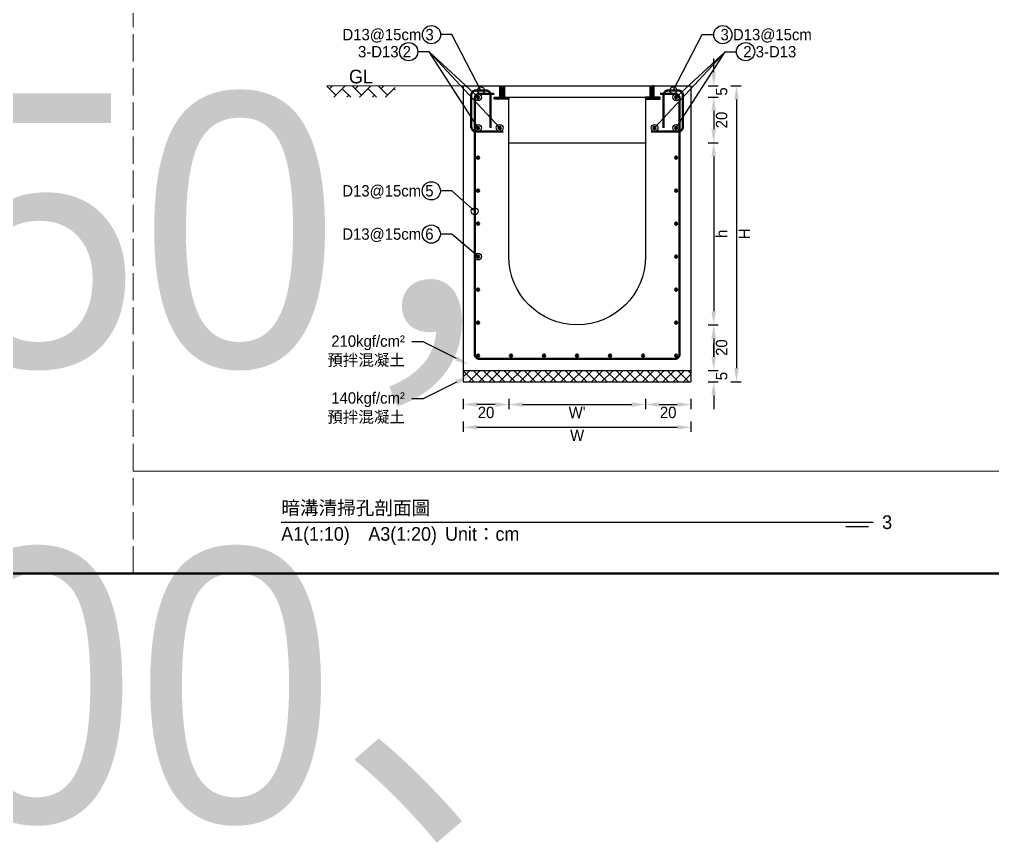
# Model space of a CAD drawing. Extents: x -7340 to 3675, y -3342 to 777.
# Drawn here: x -1710 to -1282.5, y -622.6 to -263.6 of the extents above; entities that cross this region are included whole.
import ezdxf
from ezdxf import colors
from ezdxf.entities.mleader import LeaderData, LeaderLine
from ezdxf.math import Vec2, Vec3

# ---------------------------------------------------------------- set-up
doc = ezdxf.new("R2010")
doc.units = 0
doc.header["$MEASUREMENT"] = 0
doc.linetypes.add('ACAD_ISO02W100', pattern=[15, 12, -3])
for name, color, linetype, lineweight in [('一、3.基本-變更', 1, 'Continuous', 50), ('二、2.繪圖-施作項目', 181, 'Continuous', 30), ('二、4.繪圖-設計鋪面', 40, 'Continuous', 20), ('二、5.繪圖-鋼筋', 60, 'Continuous', 50), ('二、6.繪圖-其他施作項目', 35, 'Continuous', 30)]:
    doc.layers.add(name, color=color, linetype=linetype, lineweight=lineweight)
doc.layers.add('一、4.基本-隱藏', color=9, linetype='ACAD_ISO02W100', lineweight=20, plot=False)
doc.layers.add('三、3.文字-註解文字', color=2, linetype='Continuous')
doc.styles.add('次圖名(詳圖)', font='MS PGothic.ttf', dxfattribs={"height": 6})
doc.styles.add('註解文字(詳圖)', font='MS PGothic.ttf', dxfattribs={"height": 5})
doc.dimstyles.new('註解文字(詳圖)', dxfattribs={"dimtxt": 5, "dimasz": 6, "dimexe": 2, "dimexo": 5, "dimgap": 1, "dimtad": 2, "dimzin": 0, "dimdsep": 46, "dimtxsty": '註解文字(詳圖)', "dimcen": 0.1, "dimclrd": 144, "dimclre": 144, "dimclrt": 256, "dimadec": 0, "dimazin": 0, "dimtfac": 1, "dimtofl": 0, "dimtmove": 0, "dimatfit": 3, "dimfxlon": 1, "dimtolj": 1, "dimtzin": 0, "dimlwd": -1, "dimlwe": -1, "dimarcsym": 1})

# ---------------------------------------------------------------- blocks, each defined once
blk = doc.blocks.new('_Small')
at = {"color": 0, "linetype": 'ByBlock', "lineweight": -2}
blk.add_circle((0, 0), 0.25, dxfattribs=at)
blk = doc.blocks.new('*D115')
at = {"layer": 'Defpoints', "color": 0, "transparency": 16777216}
for p in [(-1515, -297.75), (-1495, -297.75), (-1515, -432.75)]:
    blk.add_point(p, dxfattribs=at)
at = {"layer": '三、3.文字-註解文字', "color": 144, "transparency": 16777216}
for p, q in [((-1515, -430.25), (-1515, -434.75)), ((-1495, -430.25), (-1495, -434.75)), ((-1501, -432.75), (-1509, -432.75))]:
    blk.add_line(p, q, dxfattribs=at)
for points in [[(-1509, -431.75), (-1509, -433.75), (-1515, -432.75)], [(-1501, -431.75), (-1501, -433.75), (-1495, -432.75)]]:
    blk.add_solid(points, dxfattribs=at)
at = {"layer": '三、3.文字-註解文字', "transparency": 16777216, "insert": (-1505, -436.25), "char_height": 5, "attachment_point": 5, "style": '註解文字(詳圖)'}
blk.add_mtext('\\A1;20', dxfattribs=at)
blk = doc.blocks.new('*D116')
at = {"layer": 'Defpoints', "color": 0, "transparency": 16777216}
for p in [(-1495, -297.75), (-1435, -297.75), (-1435, -432.75)]:
    blk.add_point(p, dxfattribs=at)
at = {"layer": '三、3.文字-註解文字', "color": 144, "transparency": 16777216}
for p, q in [((-1495, -430.25), (-1495, -434.75)), ((-1435, -430.25), (-1435, -434.75)), ((-1489, -432.75), (-1441, -432.75))]:
    blk.add_line(p, q, dxfattribs=at)
for points in [[(-1489, -431.75), (-1489, -433.75), (-1495, -432.75)], [(-1441, -431.75), (-1441, -433.75), (-1435, -432.75)]]:
    blk.add_solid(points, dxfattribs=at)
at = {"layer": '三、3.文字-註解文字', "transparency": 16777216, "insert": (-1465, -436.25), "char_height": 5, "attachment_point": 5, "style": '註解文字(詳圖)'}
blk.add_mtext("\\A1;W'", dxfattribs=at)
blk = doc.blocks.new('*D117')
at = {"layer": 'Defpoints', "color": 0, "transparency": 16777216}
for p in [(-1435, -297.75), (-1415, -297.75), (-1415, -432.75)]:
    blk.add_point(p, dxfattribs=at)
at = {"layer": '三、3.文字-註解文字', "color": 144, "transparency": 16777216}
for p, q in [((-1435, -430.25), (-1435, -434.75)), ((-1415, -430.25), (-1415, -434.75)), ((-1429, -432.75), (-1421, -432.75))]:
    blk.add_line(p, q, dxfattribs=at)
for points in [[(-1429, -431.75), (-1429, -433.75), (-1435, -432.75)], [(-1421, -431.75), (-1421, -433.75), (-1415, -432.75)]]:
    blk.add_solid(points, dxfattribs=at)
at = {"layer": '三、3.文字-註解文字', "transparency": 16777216, "insert": (-1425, -436.25), "char_height": 5, "attachment_point": 5, "style": '註解文字(詳圖)'}
blk.add_mtext('\\A1;20', dxfattribs=at)
blk = doc.blocks.new('*D108')
at = {"layer": 'Defpoints', "color": 0, "transparency": 16777216}
for p in [(-1515, -422.75), (-1415, -422.75), (-1415, -442.75)]:
    blk.add_point(p, dxfattribs=at)
at = {"layer": '三、3.文字-註解文字', "color": 144, "transparency": 16777216}
for p, q in [((-1515, -440.25), (-1515, -444.75)), ((-1415, -440.25), (-1415, -444.75)), ((-1509, -442.75), (-1421, -442.75))]:
    blk.add_line(p, q, dxfattribs=at)
for points in [[(-1509, -441.75), (-1509, -443.75), (-1515, -442.75)], [(-1421, -441.75), (-1421, -443.75), (-1415, -442.75)]]:
    blk.add_solid(points, dxfattribs=at)
at = {"layer": '三、3.文字-註解文字', "transparency": 16777216, "insert": (-1465, -446.25), "char_height": 5, "attachment_point": 5, "style": '註解文字(詳圖)'}
blk.add_mtext('\\A1;W', dxfattribs=at)
blk = doc.blocks.new('*D109')
at = {"layer": 'Defpoints', "color": 0, "transparency": 16777216}
for p in [(-1435, -317.75), (-1465, -397.75), (-1405, -397.75)]:
    blk.add_point(p, dxfattribs=at)
at = {"layer": '三、3.文字-註解文字', "color": 144, "transparency": 16777216}
for p, q in [((-1407.5, -317.75), (-1403, -317.75)), ((-1405, -323.75), (-1405, -391.75)), ((-1407.5, -397.75), (-1403, -397.75))]:
    blk.add_line(p, q, dxfattribs=at)
for points in [[(-1406, -323.75), (-1404, -323.75), (-1405, -317.75)], [(-1406, -391.75), (-1404, -391.75), (-1405, -397.75)]]:
    blk.add_solid(points, dxfattribs=at)
at = {"layer": '三、3.文字-註解文字', "transparency": 16777216, "insert": (-1401.5, -357.75), "char_height": 5, "attachment_point": 5, "rotation": 90, "style": '註解文字(詳圖)'}
blk.add_mtext('\\A1;h', dxfattribs=at)
blk = doc.blocks.new('*D110')
at = {"layer": 'Defpoints', "color": 0, "transparency": 16777216}
for p in [(-1465, -397.75), (-1415, -417.75), (-1405, -417.75)]:
    blk.add_point(p, dxfattribs=at)
at = {"layer": '三、3.文字-註解文字', "color": 144, "transparency": 16777216}
for p, q in [((-1407.5, -397.75), (-1403, -397.75)), ((-1405, -403.75), (-1405, -411.75)), ((-1407.5, -417.75), (-1403, -417.75))]:
    blk.add_line(p, q, dxfattribs=at)
for points in [[(-1406, -403.75), (-1404, -403.75), (-1405, -397.75)], [(-1406, -411.75), (-1404, -411.75), (-1405, -417.75)]]:
    blk.add_solid(points, dxfattribs=at)
at = {"layer": '三、3.文字-註解文字', "transparency": 16777216, "insert": (-1401.5, -407.75), "char_height": 5, "attachment_point": 5, "rotation": 90, "style": '註解文字(詳圖)'}
blk.add_mtext('\\A1;20', dxfattribs=at)
blk = doc.blocks.new('*D111')
at = {"layer": 'Defpoints', "color": 0, "transparency": 16777216}
for p in [(-1415, -417.75), (-1415, -422.75), (-1405, -422.75)]:
    blk.add_point(p, dxfattribs=at)
at = {"layer": '三、3.文字-註解文字', "color": 144, "transparency": 16777216}
for p, q in [((-1405, -411.75), (-1405, -405.75)), ((-1407.5, -417.75), (-1403, -417.75)), ((-1407.5, -422.75), (-1403, -422.75)), ((-1405, -428.75), (-1405, -434.75))]:
    blk.add_line(p, q, dxfattribs=at)
for points in [[(-1406, -411.75), (-1404, -411.75), (-1405, -417.75)], [(-1406, -428.75), (-1404, -428.75), (-1405, -422.75)]]:
    blk.add_solid(points, dxfattribs=at)
at = {"layer": '三、3.文字-註解文字', "transparency": 16777216, "insert": (-1401.5, -420.25), "char_height": 5, "attachment_point": 5, "rotation": 90, "style": '註解文字(詳圖)'}
blk.add_mtext('\\A1;5', dxfattribs=at)
blk = doc.blocks.new('*D112')
at = {"layer": 'Defpoints', "color": 0, "transparency": 16777216}
for p in [(-1415, -292.75), (-1415, -422.75), (-1395, -422.75)]:
    blk.add_point(p, dxfattribs=at)
at = {"layer": '三、3.文字-註解文字', "color": 144, "transparency": 16777216}
for p, q in [((-1397.5, -292.75), (-1393, -292.75)), ((-1395, -298.75), (-1395, -416.75)), ((-1397.5, -422.75), (-1393, -422.75))]:
    blk.add_line(p, q, dxfattribs=at)
for points in [[(-1396, -298.75), (-1394, -298.75), (-1395, -292.75)], [(-1396, -416.75), (-1394, -416.75), (-1395, -422.75)]]:
    blk.add_solid(points, dxfattribs=at)
at = {"layer": '三、3.文字-註解文字', "transparency": 16777216, "insert": (-1391.5, -357.75), "char_height": 5, "attachment_point": 5, "rotation": 90, "style": '註解文字(詳圖)'}
blk.add_mtext('\\A1;H', dxfattribs=at)
blk = doc.blocks.new('*D113')
at = {"layer": 'Defpoints', "color": 0, "transparency": 16777216}
for p in [(-1415, -292.75), (-1415, -297.75), (-1405, -297.75)]:
    blk.add_point(p, dxfattribs=at)
at = {"layer": '三、3.文字-註解文字', "color": 144, "transparency": 16777216}
for p, q in [((-1405, -286.75), (-1405, -280.75)), ((-1407.5, -292.75), (-1403, -292.75)), ((-1407.5, -297.75), (-1403, -297.75)), ((-1405, -303.75), (-1405, -309.75))]:
    blk.add_line(p, q, dxfattribs=at)
for points in [[(-1406, -286.75), (-1404, -286.75), (-1405, -292.75)], [(-1406, -303.75), (-1404, -303.75), (-1405, -297.75)]]:
    blk.add_solid(points, dxfattribs=at)
at = {"layer": '三、3.文字-註解文字', "transparency": 16777216, "insert": (-1401.5, -295.25), "char_height": 5, "attachment_point": 5, "rotation": 90, "style": '註解文字(詳圖)'}
blk.add_mtext('\\A1;5', dxfattribs=at)
blk = doc.blocks.new('*D114')
at = {"layer": 'Defpoints', "color": 0, "transparency": 16777216}
for p in [(-1415, -297.75), (-1415, -317.75), (-1405, -317.75)]:
    blk.add_point(p, dxfattribs=at)
at = {"layer": '三、3.文字-註解文字', "color": 144, "transparency": 16777216}
for p, q in [((-1407.5, -297.75), (-1403, -297.75)), ((-1405, -303.75), (-1405, -311.75)), ((-1407.5, -317.75), (-1403, -317.75))]:
    blk.add_line(p, q, dxfattribs=at)
for points in [[(-1406, -303.75), (-1404, -303.75), (-1405, -297.75)], [(-1406, -311.75), (-1404, -311.75), (-1405, -317.75)]]:
    blk.add_solid(points, dxfattribs=at)
at = {"layer": '三、3.文字-註解文字', "transparency": 16777216, "insert": (-1401.5, -307.75), "char_height": 5, "attachment_point": 5, "rotation": 90, "style": '註解文字(詳圖)'}
blk.add_mtext('\\A1;20', dxfattribs=at)

msp = doc.modelspace()

# ---------------------------------------------------------------- hatches: boundary and pattern name
at = {"layer": '二、2.繪圖-施作項目'}
h = msp.add_hatch(dxfattribs=at)
h.set_pattern_fill('ANSI37', color=256)
h.set_pattern_definition([(45, (-2824.7632, -886.2784), (-2.245064, 2.245064), []), (135, (-2824.7632, -886.2784), (-2.245064, -2.245064), [])])
h.paths.add_polyline_path([(-1415, -422.75), (-1415, -417.75), (-1515, -417.75), (-1515, -422.75)])
at = {"layer": '二、4.繪圖-設計鋪面'}
h = msp.add_hatch(dxfattribs=at)
h.set_pattern_fill('AR-HBONE', color=256)
h.set_pattern_definition([(45, (-895, -22.5), (0, 5.656854), [12, -4]), (135, (-892.1716, -19.6716), (4e-16, 5.656854), [12, -4])])
h.paths.add_polyline_path([(-1545, -292.75), (-1575, -292.75), (-1575, -297.75), (-1545, -297.75)])
at = {"layer": '二、5.繪圖-鋼筋'}
h = msp.add_hatch(color=256, dxfattribs=at)
h.dxf.hatch_style = 1
h.paths.add_polyline_path([(-1508, -297.75, 1), (-1509, -297.75, 1)])
h = msp.add_hatch(color=256, dxfattribs=at)
h.dxf.hatch_style = 1
h.paths.add_polyline_path([(-1421, -297.75, 1), (-1422, -297.75, 1)])
h = msp.add_hatch(color=256, dxfattribs=at)
h.dxf.hatch_style = 1
h.paths.add_polyline_path([(-1508, -311.25, 1), (-1509, -311.25, 1)])
h = msp.add_hatch(color=256, dxfattribs=at)
h.dxf.hatch_style = 1
h.paths.add_polyline_path([(-1498.5, -311.25, 1), (-1499.5, -311.25, 1)])
h = msp.add_hatch(color=256, dxfattribs=at)
h.dxf.hatch_style = 1
h.paths.add_polyline_path([(-1430.5, -311.25, 1), (-1431.5, -311.25, 1)])
h = msp.add_hatch(color=256, dxfattribs=at)
h.dxf.hatch_style = 1
h.paths.add_polyline_path([(-1421, -311.25, 1), (-1422, -311.25, 1)])
h = msp.add_hatch(color=256, dxfattribs=at)
h.dxf.hatch_style = 1
h.paths.add_polyline_path([(-1508, -324.25, 1), (-1509, -324.25, 1)])
h = msp.add_hatch(color=256, dxfattribs=at)
h.dxf.hatch_style = 1
h.paths.add_polyline_path([(-1421, -324.25, 1), (-1422, -324.25, 1)])
h = msp.add_hatch(color=256, dxfattribs=at)
h.dxf.hatch_style = 1
h.paths.add_polyline_path([(-1508, -338.75, 1), (-1509, -338.75, 1)])
h = msp.add_hatch(color=256, dxfattribs=at)
h.dxf.hatch_style = 1
h.paths.add_polyline_path([(-1421, -338.75, 1), (-1422, -338.75, 1)])
h = msp.add_hatch(color=256, dxfattribs=at)
h.dxf.hatch_style = 1
h.paths.add_polyline_path([(-1508, -353.25, 1), (-1509, -353.25, 1)])
h = msp.add_hatch(color=256, dxfattribs=at)
h.dxf.hatch_style = 1
h.paths.add_polyline_path([(-1421, -353.25, 1), (-1422, -353.25, 1)])
h = msp.add_hatch(color=256, dxfattribs=at)
h.dxf.hatch_style = 1
h.paths.add_polyline_path([(-1508, -367.75, 1), (-1509, -367.75, 1)])
h = msp.add_hatch(color=256, dxfattribs=at)
h.dxf.hatch_style = 1
h.paths.add_polyline_path([(-1421, -367.75, 1), (-1422, -367.75, 1)])
h = msp.add_hatch(color=256, dxfattribs=at)
h.dxf.hatch_style = 1
h.paths.add_polyline_path([(-1508, -382.25, 1), (-1509, -382.25, 1)])
h = msp.add_hatch(color=256, dxfattribs=at)
h.dxf.hatch_style = 1
h.paths.add_polyline_path([(-1421, -382.25, 1), (-1422, -382.25, 1)])
h = msp.add_hatch(color=256, dxfattribs=at)
h.dxf.hatch_style = 1
h.paths.add_polyline_path([(-1508, -396.75, 1), (-1509, -396.75, 1)])
h = msp.add_hatch(color=256, dxfattribs=at)
h.dxf.hatch_style = 1
h.paths.add_polyline_path([(-1421, -396.75, 1), (-1422, -396.75, 1)])
h = msp.add_hatch(color=256, dxfattribs=at)
h.dxf.hatch_style = 1
h.paths.add_polyline_path([(-1508, -411.25, 1), (-1509, -411.25, 1)])
h = msp.add_hatch(color=256, dxfattribs=at)
h.dxf.hatch_style = 1
h.paths.add_polyline_path([(-1493.5, -411.25, 1), (-1494.5, -411.25, 1)])
h = msp.add_hatch(color=256, dxfattribs=at)
h.dxf.hatch_style = 1
h.paths.add_polyline_path([(-1479, -411.25, 1), (-1480, -411.25, 1)])
h = msp.add_hatch(color=256, dxfattribs=at)
h.dxf.hatch_style = 1
h.paths.add_polyline_path([(-1464.5, -411.25, 1), (-1465.5, -411.25, 1)])
h = msp.add_hatch(color=256, dxfattribs=at)
h.dxf.hatch_style = 1
h.paths.add_polyline_path([(-1450, -411.25, 1), (-1451, -411.25, 1)])
h = msp.add_hatch(color=256, dxfattribs=at)
h.dxf.hatch_style = 1
h.paths.add_polyline_path([(-1435.5, -411.25, 1), (-1436.5, -411.25, 1)])
h = msp.add_hatch(color=256, dxfattribs=at)
h.dxf.hatch_style = 1
h.paths.add_polyline_path([(-1421, -411.25, 1), (-1422, -411.25, 1)])
at = {"layer": '二、6.繪圖-其他施作項目'}
h = msp.add_hatch(dxfattribs=at)
h.set_pattern_fill('ANSI31', color=256, scale=0.1)
h.set_pattern_definition([(45, (-270.16578, -1288.21255), (-0.2245064, 0.2245064), [])])
h.paths.add_polyline_path([(-1498, -292.75), (-1498.9, -292.75), (-1498.9, -297.75), (-1501.5, -297.75), (-1501.5, -298.65), (-1495, -298.65), (-1495, -297.75), (-1498, -297.75)])
h.paths.add_polyline_path([(-1432, -297.75), (-1435, -297.75), (-1435, -298.65), (-1428.5, -298.65), (-1428.5, -297.75), (-1431.1, -297.75), (-1431.1, -292.75), (-1432, -292.75)])

# ---------------------------------------------------------------- linework, layer by layer
at = {"layer": '一、3.基本-變更'}
msp.add_lwpolyline([(-3420, 0), (0, 0), (0, -507), (-3420, -507)], close=True, dxfattribs=at)
at = {"layer": '一、4.基本-隱藏'}
for points in [[(-1660, 0), (-880, 0), (-880, -507), (-1660, -507)], [(-1660, -253.5), (-1270, -253.5), (-1270, -462), (-1660, -462)], [(-1660, -462), (-1270, -462), (-1270, -507), (-1660, -507)]]:
    msp.add_lwpolyline(points, close=True, dxfattribs=at)
msp.add_lwpolyline([(-1660, -507), (-880, -507)], dxfattribs=at)
at = {"layer": '三、3.文字-註解文字'}
for points in [[(-1595, -484.5), (-1335, -484.5)], [(-1337, -486.5), (-1347, -486.5)]]:
    msp.add_lwpolyline(points, dxfattribs=at)
for centre in [(-1529, -270.25), (-1401, -270.25), (-1539, -277.75), (-1391, -277.75), (-1529.082, -338.885), (-1529.082, -357.875)]:
    msp.add_circle(centre, 4, dxfattribs=at)
at = {"layer": '二、2.繪圖-施作項目'}
for points in [[(-1515, -292.75), (-1498.9, -292.75)], [(-1515, -292.75), (-1515, -422.75)], [(-1431.1, -292.75), (-1415, -292.75)], [(-1415, -292.75), (-1415, -422.75)], [(-1498, -297.75), (-1495, -297.75)], [(-1515, -417.75), (-1415, -417.75)], [(-1515, -422.75), (-1415, -422.75)]]:
    msp.add_lwpolyline(points, dxfattribs=at)
msp.add_lwpolyline([(-1435, -298.65), (-1435, -367.75, -1), (-1495, -367.75), (-1495, -298.65)], format="xyb", dxfattribs=at)
at = {"layer": '二、4.繪圖-設計鋪面'}
msp.add_lwpolyline([(-1515, -292.75), (-1575, -292.75)], dxfattribs=at)
at = {"layer": '二、5.繪圖-鋼筋'}
for points in [[(-1497.5, -312.75), (-1509.5, -312.75, -0.4142136), (-1511.5, -310.75), (-1511.5, -296.75, -0.4142136), (-1509.5, -294.75), (-1505, -294.75, -0.4142136), (-1503, -296.75), (-1503, -311.25)], [(-1432.5, -312.75), (-1420.5, -312.75, 0.4142136), (-1418.5, -310.75), (-1418.5, -296.75, 0.4142136), (-1420.5, -294.75), (-1425, -294.75, 0.4142136), (-1427, -296.75), (-1427, -311.25)], [(-1428.5, -296.25), (-1422, -296.25, -0.4142136), (-1420, -298.25), (-1420, -410.75, -0.4142136), (-1422, -412.75), (-1508, -412.75, -0.4142136), (-1510, -410.75), (-1510, -298.25, -0.4142136), (-1508, -296.25), (-1501.5, -296.25)]]:
    msp.add_lwpolyline(points, format="xyb", dxfattribs=at)
for centre in [(-1508.5, -297.75), (-1421.5, -297.75), (-1508.5, -311.25), (-1499, -311.25), (-1431, -311.25), (-1421.5, -311.25), (-1508.5, -324.25), (-1421.5, -324.25), (-1508.5, -338.75), (-1421.5, -338.75), (-1508.5, -353.25), (-1421.5, -353.25), (-1508.5, -367.75), (-1421.5, -367.75), (-1508.5, -382.25), (-1421.5, -382.25), (-1508.5, -396.75), (-1421.5, -396.75), (-1508.5, -411.25), (-1494, -411.25), (-1479.5, -411.25), (-1465, -411.25), (-1450.5, -411.25), (-1436, -411.25), (-1421.5, -411.25)]:
    msp.add_circle(centre, 0.5, dxfattribs=at)
at = {"layer": '二、6.繪圖-其他施作項目'}
for points in [[(-1501.5, -297.75), (-1498.9, -297.75), (-1498.9, -292.75), (-1498, -292.75), (-1498, -297.75), (-1495, -297.75), (-1495, -298.65), (-1501.5, -298.65)], [(-1431.1, -292.75), (-1432, -292.75), (-1432, -297.75), (-1435, -297.75), (-1435, -298.65), (-1428.5, -298.65), (-1428.5, -297.75), (-1431.1, -297.75)]]:
    msp.add_lwpolyline(points, close=True, dxfattribs=at)
for points in [[(-1497.5, -292.75), (-1497.5, -297.75)], [(-1497.5, -292.75), (-1432.5, -292.75)], [(-1496.9, -292.75), (-1496.9, -297.75)], [(-1433.1, -292.75), (-1433.1, -297.75)], [(-1432.5, -292.75), (-1432.5, -297.75)], [(-1497.5, -297.75), (-1432.5, -297.75)], [(-1495, -317.75), (-1435, -317.75)]]:
    msp.add_lwpolyline(points, dxfattribs=at)

# ---------------------------------------------------------------- texts
at = {"layer": '一、4.基本-隱藏', "insert": (-1710, -657), "char_height": 120, "attachment_point": 5, "style": '次圖名(詳圖)'}
msp.add_mtext_dynamic_manual_height_columns("{\\fMS PGothic|b0|i0|c128|p34;W'=50，h=100、80、60、40}", width=698.49542, gutter_width=30, heights=[0], dxfattribs=at)
at = {"layer": '三、3.文字-註解文字', "char_height": 6, "attachment_point": 4, "style": '次圖名(詳圖)'}
for s, width, insert in [('{\\fMS PGothic|b0|i0|c128|p34;暗溝}清掃孔{\\fMS PGothic|b0|i0|c128|p34;剖面圖}', 134.12151, (-1595, -478.5)), ('3', 3, (-1331, -484.5)), ('A1(1:10)\u3000A3(1:20){\\fMS PGothic|b0|i0|c128|p34;^IUnit：cm}', 136.03259, (-1595, -490.5))]:
    msp.add_mtext_dynamic_manual_height_columns(s, width=width, gutter_width=15, heights=[0], dxfattribs=dict(at, insert=insert))
at = {"layer": '二、4.繪圖-設計鋪面', "insert": (-1560, -291.75), "char_height": 6, "attachment_point": 8, "style": '註解文字(詳圖)'}
msp.add_mtext_dynamic_manual_height_columns('{\\fMS PGothic|b0|i0|c128|p34;GL}', width=10.17412, gutter_width=30, heights=[0], dxfattribs=at)

# ---------------------------------------------------------------- dimensions: what is measured, and where the dimension line sits
at = {"layer": '三、3.文字-註解文字'}
for base, p1, p2, text, picture, middle in [((-1405, -297.75), (-1415, -292.75), (-1415, -297.75), '5', '*D113', (-1401.5, -295.25)), ((-1395, -422.75), (-1415, -292.75), (-1415, -422.75), 'H', '*D112', (-1391.5, -357.75)), ((-1405, -317.75), (-1415, -297.75), (-1415, -317.75), '20', '*D114', (-1401.5, -307.75)), ((-1405, -397.75), (-1435, -317.75), (-1465, -397.75), 'h', '*D109', (-1401.5, -357.75)), ((-1405, -417.75), (-1465, -397.75), (-1415, -417.75), '20', '*D110', (-1401.5, -407.75)), ((-1405, -422.75), (-1415, -417.75), (-1415, -422.75), '5', '*D111', (-1401.5, -420.25))]:
    dim = msp.add_linear_dim(base=base, p1=p1, p2=p2, angle=90, text=text, dimstyle='註解文字(詳圖)', dxfattribs=at)
    dim.commit()
    dim.dimension.update_dxf_attribs({"geometry": picture, "text_midpoint": middle})
for base, p1, p2, text, picture, middle in [((-1515, -432.75), (-1495, -297.75), (-1515, -297.75), '20', '*D115', (-1505, -436.25)), ((-1435, -432.75), (-1495, -297.75), (-1435, -297.75), "W'", '*D116', (-1465, -436.25)), ((-1415, -432.75), (-1435, -297.75), (-1415, -297.75), '20', '*D117', (-1425, -436.25)), ((-1415, -442.75), (-1515, -422.75), (-1415, -422.75), 'W', '*D108', (-1465, -446.25))]:
    dim = msp.add_linear_dim(base=base, p1=p1, p2=p2, text=text, dimstyle='註解文字(詳圖)', dxfattribs=at)
    dim.commit()
    dim.dimension.update_dxf_attribs({"geometry": picture, "text_midpoint": middle})

# ---------------------------------------------------------------- leaders
ml = msp.add_multileader_mtext('Standard', dxfattribs=at)
ml.set_content('{\\fMS PGothic|b0|i0|c128|p34;D13}@15cm{\\fMS PGothic|b0|i0|c128|p34; }3', color=256, style='註解文字(詳圖)')
ml.set_leader_properties(color=144, linetype='ByLayer', lineweight=-1)
ml.set_arrow_properties(name='SMALL')
ml.build(insert=Vec2(0, 0))
ml.multileader.update_dxf_attribs({"dogleg_length": 5, "arrow_head_size": 6})
ctx = ml.context
ctx.base_point, ctx.char_height, ctx.arrow_head_size, ctx.landing_gap_size, ctx.plane_origin = Vec3(-1569.097, -270.25), 5, 6, 3, Vec3(-1618.932, -318.085)
ctx.text_align_type = 2
notes = []
notes.append((ctx, [(1, (1, 1, 0), (-1520, -270.25), (-1, 0), 5, [(0, [(-1507.25, -294.75)], 0, [])])]))
ctx.mtext.insert, ctx.mtext.alignment, ctx.mtext.flow_direction = Vec3(-1528, -267.736), 3, 5
ml = msp.add_multileader_mtext('Standard', dxfattribs=at)
ml.set_content('3{\\fMS PGothic|b0|i0|c128|p34; D13@15cm}', color=256, style='註解文字(詳圖)')
ml.set_leader_properties(color=144, linetype='ByLayer', lineweight=-1)
ml.set_arrow_properties(name='SMALL')
ml.build(insert=Vec2(0, 0))
ml.multileader.update_dxf_attribs({"dogleg_length": 5, "arrow_head_size": 6})
ctx = ml.context
ctx.base_point, ctx.char_height, ctx.arrow_head_size, ctx.landing_gap_size, ctx.plane_origin = Vec3(-1405, -270.25), 5, 6, 3, Vec3(-1447.625, -318.085)
notes.append((ctx, [(0, (1, 1, 0), (-1410, -270.25), (1, 0), 5, [(0, [(-1422.75, -294.75)], 0, [])])]))
ctx.mtext.insert, ctx.mtext.flow_direction = Vec3(-1402, -267.736), 5
ml = msp.add_multileader_mtext('Standard', dxfattribs=at)
ml.set_content('3-{\\fMS PGothic|b0|i0|c128|p34;D13 2}', color=256, style='註解文字(詳圖)')
ml.set_leader_properties(color=144, linetype='ByLayer', lineweight=-1)
ml.set_arrow_properties(name='SMALL')
ml.build(insert=Vec2(0, 0))
ml.multileader.update_dxf_attribs({"dogleg_length": 5, "arrow_head_size": 6})
ctx = ml.context
ctx.base_point, ctx.char_height, ctx.arrow_head_size, ctx.landing_gap_size, ctx.plane_origin = Vec3(-1565.375, -277.75), 5, 6, 3, Vec3(-1628.932, -325.585)
ctx.text_align_type = 2
notes.append((ctx, [(1, (1, 1, 0), (-1530, -277.75), (-1, 0), 5, [(0, [(-1508.5, -297.75)], 0, [])])]))
ctx.mtext.insert, ctx.mtext.alignment, ctx.mtext.flow_direction = Vec3(-1538, -275.236), 3, 5
ml = msp.add_multileader_mtext('Standard', dxfattribs=at)
ml.set_content('{\\fMS PGothic|b0|i0|c128|p34; }', color=256, style='註解文字(詳圖)')
ml.set_leader_properties(color=144, linetype='ByLayer', lineweight=-1)
ml.set_arrow_properties(name='SMALL')
ml.build(insert=Vec2(0, 0))
ml.multileader.update_dxf_attribs({"dogleg_length": 5, "arrow_head_size": 6})
ctx = ml.context
ctx.base_point, ctx.char_height, ctx.arrow_head_size, ctx.landing_gap_size, ctx.plane_origin = Vec3(-1543.216, -277.75), 5, 6, 3, Vec3(-1630.235, -333.068)
ctx.text_align_type = 2
notes.append((ctx, [(1, (1, 1, 0), (-1530, -277.75), (-1, 0), 5, [(0, [(-1499, -311.25)], 0, [])])]))
ctx.mtext.insert, ctx.mtext.alignment, ctx.mtext.flow_direction = Vec3(-1538, -275.25), 3, 5
ml = msp.add_multileader_mtext('Standard', dxfattribs=at)
ml.set_content('{\\fMS PGothic|b0|i0|c128|p34; }', color=256, style='註解文字(詳圖)')
ml.set_leader_properties(color=144, linetype='ByLayer', lineweight=-1)
ml.set_arrow_properties(name='SMALL')
ml.build(insert=Vec2(0, 0))
ml.multileader.update_dxf_attribs({"dogleg_length": 5, "arrow_head_size": 6})
ctx = ml.context
ctx.base_point, ctx.char_height, ctx.arrow_head_size, ctx.landing_gap_size, ctx.plane_origin = Vec3(-1543.216, -277.75), 5, 6, 3, Vec3(-1635.173, -336.461)
ctx.text_align_type = 2
notes.append((ctx, [(1, (1, 1, 0), (-1530, -277.75), (-1, 0), 5, [(0, [(-1508.5, -311.25)], 0, [])])]))
ctx.mtext.insert, ctx.mtext.alignment, ctx.mtext.flow_direction = Vec3(-1538, -275.25), 3, 5
ml = msp.add_multileader_mtext('Standard', dxfattribs=at)
ml.set_content('{\\fMS PGothic|b0|i0|c128|p34; }', color=256, style='註解文字(詳圖)')
ml.set_leader_properties(color=144, linetype='ByLayer', lineweight=-1)
ml.set_arrow_properties(name='SMALL')
ml.build(insert=Vec2(0, 0))
ml.multileader.update_dxf_attribs({"dogleg_length": 5, "arrow_head_size": 6})
ctx = ml.context
ctx.base_point, ctx.char_height, ctx.arrow_head_size, ctx.landing_gap_size, ctx.plane_origin = Vec3(-1395, -277.75), 5, 6, 3, Vec3(-1423.625, -325.585)
notes.append((ctx, [(0, (1, 1, 0), (-1400, -277.75), (1, 0), 5, [(0, [(-1431, -311.25)], 0, [])])]))
ctx.mtext.insert, ctx.mtext.flow_direction = Vec3(-1392, -275.25), 5
ml = msp.add_multileader_mtext('Standard', dxfattribs=at)
ml.set_content('2{\\fMS PGothic|b0|i0|c128|p34; }3-D13', color=256, style='註解文字(詳圖)')
ml.set_leader_properties(color=144, linetype='ByLayer', lineweight=-1)
ml.set_arrow_properties(name='SMALL')
ml.build(insert=Vec2(0, 0))
ml.multileader.update_dxf_attribs({"dogleg_length": 5, "arrow_head_size": 6})
ctx = ml.context
ctx.base_point, ctx.char_height, ctx.arrow_head_size, ctx.landing_gap_size, ctx.plane_origin = Vec3(-1395, -277.75), 5, 6, 3, Vec3(-1437.625, -325.585)
notes.append((ctx, [(0, (1, 1, 0), (-1400, -277.75), (1, 0), 5, [(0, [(-1421.5, -297.75)], 0, [])])]))
ctx.mtext.insert, ctx.mtext.flow_direction = Vec3(-1392, -275.236), 5
ml = msp.add_multileader_mtext('Standard', dxfattribs=at)
ml.set_content('{\\fMS PGothic|b0|i0|c128|p34; }', color=256, style='註解文字(詳圖)')
ml.set_leader_properties(color=144, linetype='ByLayer', lineweight=-1)
ml.set_arrow_properties(name='SMALL')
ml.build(insert=Vec2(0, 0))
ml.multileader.update_dxf_attribs({"dogleg_length": 5, "arrow_head_size": 6})
ctx = ml.context
ctx.base_point, ctx.char_height, ctx.arrow_head_size, ctx.landing_gap_size, ctx.plane_origin = Vec3(-1395, -277.75), 5, 6, 3, Vec3(-1421.773, -329.689)
notes.append((ctx, [(0, (1, 1, 0), (-1400, -277.75), (1, 0), 5, [(0, [(-1421.5, -311.25)], 0, [])])]))
ctx.mtext.insert, ctx.mtext.flow_direction = Vec3(-1392, -275.25), 5
ml = msp.add_multileader_mtext('Standard', dxfattribs=at)
ml.set_content('{\\fMS PGothic|b0|i0|c128|p34;D13@15cm }5', color=256, style='註解文字(詳圖)')
ml.set_leader_properties(color=144, linetype='ByLayer', lineweight=-1)
ml.set_arrow_properties(name='SMALL')
ml.build(insert=Vec2(0, 0))
ml.multileader.update_dxf_attribs({"dogleg_length": 5, "arrow_head_size": 6})
ctx = ml.context
ctx.base_point, ctx.char_height, ctx.arrow_head_size, ctx.landing_gap_size, ctx.plane_origin = Vec3(-1569.178, -338.885), 5, 6, 3, Vec3(-1619.013, -386.719)
ctx.text_align_type = 2
notes.append((ctx, [(1, (1, 1, 0), (-1520.082, -338.885), (-1, 0), 5, [(0, [(-1510, -347.85)], 0, [])])]))
ctx.mtext.insert, ctx.mtext.alignment, ctx.mtext.flow_direction = Vec3(-1528.082, -336.37), 3, 5
ml = msp.add_multileader_mtext('Standard', dxfattribs=at)
ml.set_content('{\\fMS PGothic|b0|i0|c128|p34;D13@15cm }6', color=256, style='註解文字(詳圖)')
ml.set_leader_properties(color=144, linetype='ByLayer', lineweight=-1)
ml.set_arrow_properties(name='SMALL')
ml.build(insert=Vec2(0, 0))
ml.multileader.update_dxf_attribs({"dogleg_length": 5, "arrow_head_size": 6})
ctx = ml.context
ctx.base_point, ctx.char_height, ctx.arrow_head_size, ctx.landing_gap_size, ctx.plane_origin = Vec3(-1569.15, -357.875), 5, 6, 3, Vec3(-1619.013, -405.71)
ctx.text_align_type = 2
notes.append((ctx, [(1, (1, 1, 0), (-1520.082, -357.875), (-1, 0), 5, [(0, [(-1508.5, -367.75)], 0, [])])]))
ctx.mtext.insert, ctx.mtext.alignment, ctx.mtext.flow_direction = Vec3(-1528.082, -355.361), 3, 5
ml = msp.add_multileader_mtext('Standard', dxfattribs=at)
ml.set_content('{\\fMS PGothic|b0|i0|c128|p34;210kgf/cm²}\\P預拌{\\fMS PGothic|b0|i0|c128|p34;混凝土}', color=256, style='註解文字(詳圖)')
ml.set_leader_properties(color=144, linetype='ByLayer', lineweight=-1)
ml.build(insert=Vec2(0, 0))
ml.multileader.update_dxf_attribs({"dogleg_length": 5, "arrow_head_size": 6})
ctx = ml.context
ctx.base_point, ctx.char_height, ctx.arrow_head_size, ctx.landing_gap_size, ctx.plane_origin = Vec3(-1579.058, -405.25), 5, 6, 3, Vec3(-1512.66, -415.25)
ctx.text_align_type = 2
notes.append((ctx, [(0, (1, 1, 0), (-1532.66, -405.25), (-1, 0), 5, [(0, [(-1512.66, -415.25)], 0, [])])]))
ctx.mtext.insert, ctx.mtext.alignment, ctx.mtext.flow_direction = Vec3(-1540.66, -402.381), 3, 5
ml = msp.add_multileader_mtext('Standard', dxfattribs=at)
ml.set_content('{\\fMS PGothic|b0|i0|c128|p34;140kgf/cm²}\\P預拌{\\fMS PGothic|b0|i0|c128|p34;混凝土}', color=256, style='註解文字(詳圖)')
ml.set_leader_properties(color=144, linetype='ByLayer', lineweight=-1)
ml.build(insert=Vec2(0, 0))
ml.multileader.update_dxf_attribs({"dogleg_length": 5, "arrow_head_size": 6})
ctx = ml.context
ctx.base_point, ctx.char_height, ctx.arrow_head_size, ctx.landing_gap_size, ctx.plane_origin = Vec3(-1579.058, -430.25), 5, 6, 3, Vec3(-1512.66, -420.25)
ctx.text_align_type = 2
notes.append((ctx, [(0, (1, 1, 0), (-1532.66, -430.25), (-1, 0), 5, [(0, [(-1512.66, -420.25)], 0, [])])]))
ctx.mtext.insert, ctx.mtext.alignment, ctx.mtext.flow_direction = Vec3(-1540.66, -427.381), 3, 5
for ctx, leaders in notes:
    for number, flags, end, landing, length, lines in leaders:
        leader = LeaderData()
        leader.index, (leader.has_last_leader_line, leader.has_dogleg_vector, leader.attachment_direction) = number, flags
        leader.last_leader_point, leader.dogleg_vector, leader.dogleg_length = Vec3(end), Vec3(landing), length
        for number, points, colour, breaks in lines:
            line = LeaderLine()
            line.index, line.vertices, line.color, line.breaks = number, Vec3.list(points), colors.encode_raw_color(colour), breaks
            leader.lines.append(line)
        ctx.leaders.append(leader)

doc.saveas('drawing.dxf')
